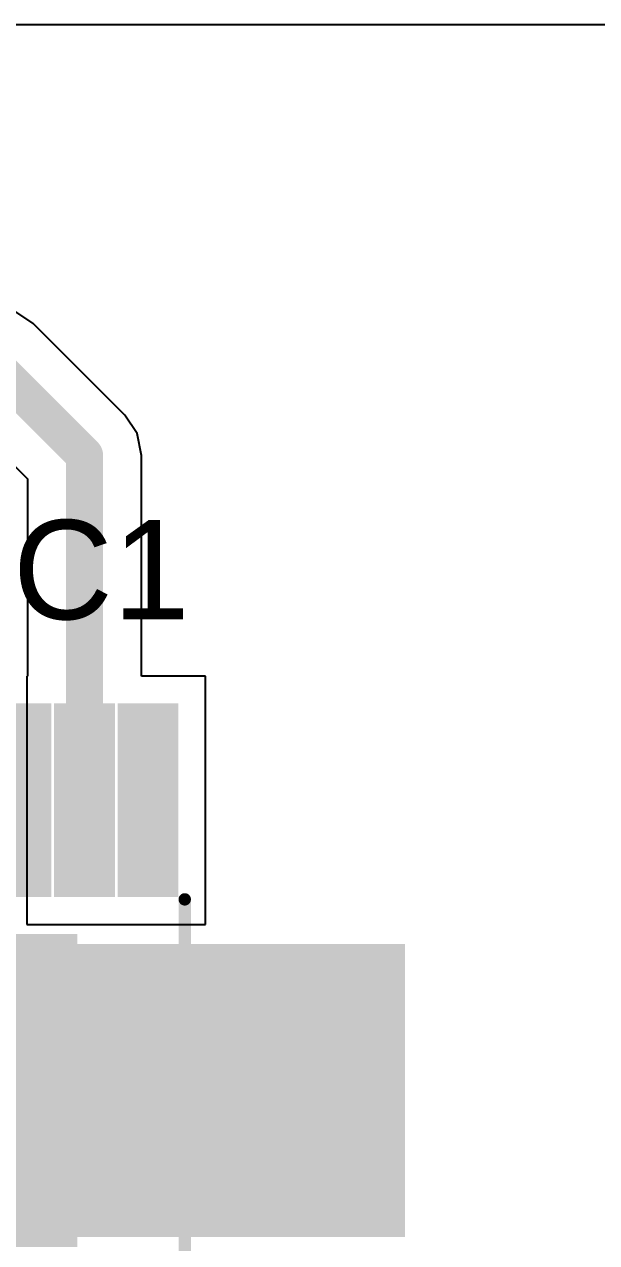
# Model space of a CAD drawing. Header units: millimetres. Extents: x -1.53 to 7.44, y -0.61 to 4.57.
# Drawn here: x -0.062 to 0.1689, y 3.1208 to 3.6118 of the extents above; entities that cross this region are included whole.
import ezdxf

# ---------------------------------------------------------------- set-up
doc = ezdxf.new("R2010")
doc.units = ezdxf.units.MM
doc.header["$MEASUREMENT"] = 0
for name, color, linetype in [('BottomLayer', 5, 'Continuous'), ('BottomSolder', 6, 'Continuous'), ('TopLayer', 1, 'Continuous'), ('TopOverlay', 2, 'Continuous'), ('TopPaste', 8, 'Continuous'), ('TopSolder', 216, 'Continuous'), ('ViaHoleLayer', 16, 'Continuous')]:
    doc.layers.add(name, color=color, linetype=linetype)
doc.styles.add('Arial', font='', dxfattribs={"height": 0.2})
doc.styles.get('Arial').set_extended_font_data('Arial')

# ---------------------------------------------------------------- blocks, each defined once
blk = doc.blocks.new('20_HTSSOP_85')
at = {"layer": 'TopLayer'}
for points in [[(-0.15197, 0.12343), (-0.08189, 0.12343), (-0.08189, 0.10689), (-0.15197, 0.10689)], [(0.08189, 0.12343), (0.15197, 0.12343), (0.15197, 0.10689), (0.08189, 0.10689)], [(-0.15197, 0.09783), (-0.08189, 0.09783), (-0.08189, 0.0813), (-0.15197, 0.0813)], [(0.08189, 0.09783), (0.15197, 0.09783), (0.15197, 0.0813), (0.08189, 0.0813)], [(-0.05906, 0.08268), (0.05906, 0.08268), (0.05906, -0.08268), (-0.05906, -0.08268)], [(-0.15197, 0.07224), (-0.08189, 0.07224), (-0.08189, 0.05571), (-0.15197, 0.05571)], [(0.08189, 0.07224), (0.15197, 0.07224), (0.15197, 0.05571), (0.08189, 0.05571)], [(-0.15197, 0.04665), (-0.08189, 0.04665), (-0.08189, 0.03012), (-0.15197, 0.03012)], [(0.08189, 0.04665), (0.15197, 0.04665), (0.15197, 0.03012), (0.08189, 0.03012)], [(-0.15197, 0.02106), (-0.08189, 0.02106), (-0.08189, 0.00453), (-0.15197, 0.00453)], [(0.08189, 0.02106), (0.15197, 0.02106), (0.15197, 0.00453), (0.08189, 0.00453)], [(-0.15197, -0.00453), (-0.08189, -0.00453), (-0.08189, -0.02106), (-0.15197, -0.02106)], [(0.08189, -0.00453), (0.15197, -0.00453), (0.15197, -0.02106), (0.08189, -0.02106)], [(-0.15197, -0.03012), (-0.08189, -0.03012), (-0.08189, -0.04665), (-0.15197, -0.04665)], [(0.08189, -0.03012), (0.15197, -0.03012), (0.15197, -0.04665), (0.08189, -0.04665)], [(-0.15197, -0.05571), (-0.08189, -0.05571), (-0.08189, -0.07224), (-0.15197, -0.07224)], [(0.08189, -0.05571), (0.15197, -0.05571), (0.15197, -0.07224), (0.08189, -0.07224)], [(-0.15197, -0.0813), (-0.08189, -0.0813), (-0.08189, -0.09783), (-0.15197, -0.09783)], [(0.08189, -0.0813), (0.15197, -0.0813), (0.15197, -0.09783), (0.08189, -0.09783)], [(-0.15197, -0.10689), (-0.08189, -0.10689), (-0.08189, -0.12343), (-0.15197, -0.12343)], [(0.08189, -0.10689), (0.15197, -0.10689), (0.15197, -0.12343), (0.08189, -0.12343)]]:
    blk.add_hatch(color=1, dxfattribs=at).paths.add_polyline_path(points)
at = {"layer": 'TopPaste'}
for points in [[(-0.15197, 0.12343), (-0.08189, 0.12343), (-0.08189, 0.10689), (-0.15197, 0.10689)], [(0.08189, 0.12343), (0.15197, 0.12343), (0.15197, 0.10689), (0.08189, 0.10689)], [(-0.15197, 0.09783), (-0.08189, 0.09783), (-0.08189, 0.0813), (-0.15197, 0.0813)], [(0.08189, 0.09783), (0.15197, 0.09783), (0.15197, 0.0813), (0.08189, 0.0813)], [(-0.05906, 0.08268), (0.05906, 0.08268), (0.05906, -0.08268), (-0.05906, -0.08268)], [(-0.15197, 0.07224), (-0.08189, 0.07224), (-0.08189, 0.05571), (-0.15197, 0.05571)], [(0.08189, 0.07224), (0.15197, 0.07224), (0.15197, 0.05571), (0.08189, 0.05571)], [(-0.15197, 0.04665), (-0.08189, 0.04665), (-0.08189, 0.03012), (-0.15197, 0.03012)], [(0.08189, 0.04665), (0.15197, 0.04665), (0.15197, 0.03012), (0.08189, 0.03012)], [(-0.15197, 0.02106), (-0.08189, 0.02106), (-0.08189, 0.00453), (-0.15197, 0.00453)], [(0.08189, 0.02106), (0.15197, 0.02106), (0.15197, 0.00453), (0.08189, 0.00453)], [(-0.15197, -0.00453), (-0.08189, -0.00453), (-0.08189, -0.02106), (-0.15197, -0.02106)], [(0.08189, -0.00453), (0.15197, -0.00453), (0.15197, -0.02106), (0.08189, -0.02106)], [(-0.15197, -0.03012), (-0.08189, -0.03012), (-0.08189, -0.04665), (-0.15197, -0.04665)], [(0.08189, -0.03012), (0.15197, -0.03012), (0.15197, -0.04665), (0.08189, -0.04665)], [(-0.15197, -0.05571), (-0.08189, -0.05571), (-0.08189, -0.07224), (-0.15197, -0.07224)], [(0.08189, -0.05571), (0.15197, -0.05571), (0.15197, -0.07224), (0.08189, -0.07224)], [(-0.15197, -0.0813), (-0.08189, -0.0813), (-0.08189, -0.09783), (-0.15197, -0.09783)], [(0.08189, -0.0813), (0.15197, -0.0813), (0.15197, -0.09783), (0.08189, -0.09783)], [(-0.15197, -0.10689), (-0.08189, -0.10689), (-0.08189, -0.12343), (-0.15197, -0.12343)], [(0.08189, -0.10689), (0.15197, -0.10689), (0.15197, -0.12343), (0.08189, -0.12343)]]:
    blk.add_hatch(color=8, dxfattribs=at).paths.add_polyline_path(points)
at = {"layer": 'TopSolder'}
for points in [[(-0.15597, 0.12743), (-0.07789, 0.12743), (-0.07789, 0.10289), (-0.15597, 0.10289)], [(0.07789, 0.12743), (0.15597, 0.12743), (0.15597, 0.10289), (0.07789, 0.10289)], [(-0.15597, 0.10183), (-0.07789, 0.10183), (-0.07789, 0.0773), (-0.15597, 0.0773)], [(0.07789, 0.10183), (0.15597, 0.10183), (0.15597, 0.0773), (0.07789, 0.0773)], [(-0.06306, 0.08668), (0.06306, 0.08668), (0.06306, -0.08668), (-0.06306, -0.08668)], [(-0.15597, 0.07624), (-0.07789, 0.07624), (-0.07789, 0.05171), (-0.15597, 0.05171)], [(0.07789, 0.07624), (0.15597, 0.07624), (0.15597, 0.05171), (0.07789, 0.05171)], [(-0.15597, 0.05065), (-0.07789, 0.05065), (-0.07789, 0.02612), (-0.15597, 0.02612)], [(0.07789, 0.05065), (0.15597, 0.05065), (0.15597, 0.02612), (0.07789, 0.02612)], [(-0.15597, 0.02506), (-0.07789, 0.02506), (-0.07789, 0.00053), (-0.15597, 0.00053)], [(0.07789, 0.02506), (0.15597, 0.02506), (0.15597, 0.00053), (0.07789, 0.00053)], [(-0.15597, -0.00053), (-0.07789, -0.00053), (-0.07789, -0.02506), (-0.15597, -0.02506)], [(0.07789, -0.00053), (0.15597, -0.00053), (0.15597, -0.02506), (0.07789, -0.02506)], [(-0.15597, -0.02612), (-0.07789, -0.02612), (-0.07789, -0.05065), (-0.15597, -0.05065)], [(0.07789, -0.02612), (0.15597, -0.02612), (0.15597, -0.05065), (0.07789, -0.05065)], [(-0.15597, -0.05171), (-0.07789, -0.05171), (-0.07789, -0.07624), (-0.15597, -0.07624)], [(0.07789, -0.05171), (0.15597, -0.05171), (0.15597, -0.07624), (0.07789, -0.07624)], [(-0.15597, -0.0773), (-0.07789, -0.0773), (-0.07789, -0.10183), (-0.15597, -0.10183)], [(0.07789, -0.0773), (0.15597, -0.0773), (0.15597, -0.10183), (0.07789, -0.10183)], [(-0.15597, -0.10289), (-0.07789, -0.10289), (-0.07789, -0.12743), (-0.15597, -0.12743)], [(0.07789, -0.10289), (0.15597, -0.10289), (0.15597, -0.12743), (0.07789, -0.12743)]]:
    blk.add_hatch(color=216, dxfattribs=at).paths.add_polyline_path(points)
at = {"layer": 'TopOverlay', "const_width": 0.005}
for points in [[(-0.082, 0.13), (0.077, 0.13)], [(-0.164, 0.121), (-0.159, 0.116)], [(-0.164, 0.121), (-0.164, 0.111)], [(-0.159, 0.116), (-0.164, 0.111)], [(-0.082, -0.13), (0.077, -0.13)]]:
    blk.add_lwpolyline(points, dxfattribs=at)
at = {"layer": 'TopOverlay', "const_width": 0.0025}
for points in [[(-0.08325, 0.13, 1), (-0.08075, 0.13, 1)], [(0.07575, 0.13, 1), (0.07825, 0.13, 1)], [(-0.16525, 0.121, 1), (-0.16275, 0.121, 1)], [(-0.16525, 0.121, 1), (-0.16275, 0.121, 1)], [(-0.16025, 0.116, 1), (-0.15775, 0.116, 1)], [(-0.16025, 0.116, 1), (-0.15775, 0.116, 1)], [(-0.16525, 0.111, 1), (-0.16275, 0.111, 1)], [(-0.16525, 0.111, 1), (-0.16275, 0.111, 1)], [(-0.08325, -0.13, 1), (-0.08075, -0.13, 1)], [(0.07575, -0.13, 1), (0.07825, -0.13, 1)]]:
    blk.add_lwpolyline(points, format="xyb", close=True, dxfattribs=at)

msp = doc.modelspace()

# ---------------------------------------------------------------- hatches: boundary and pattern name
at = {"layer": 'BottomLayer'}
h = msp.add_hatch(color=5, dxfattribs=at)
edge = h.paths.add_edge_path()
edge.add_arc((0.03763, 3.21612), 0.01181, 0, 360)
h = msp.add_hatch(color=5, dxfattribs=at)
edge = h.paths.add_edge_path()
edge.add_arc((0.06934, 3.21612), 0.01181, 0, 360)
h = msp.add_hatch(color=5, dxfattribs=at)
edge = h.paths.add_edge_path()
edge.add_arc((0.03763, 3.18191), 0.01181, 0, 360)
h = msp.add_hatch(color=5, dxfattribs=at)
edge = h.paths.add_edge_path()
edge.add_arc((0.06934, 3.18191), 0.01181, 0, 360)
h = msp.add_hatch(color=5, dxfattribs=at)
edge = h.paths.add_edge_path()
edge.add_arc((0.03763, 3.14771), 0.01181, 0, 360)
h = msp.add_hatch(color=5, dxfattribs=at)
edge = h.paths.add_edge_path()
edge.add_arc((0.06934, 3.14771), 0.01181, 0, 360)
at = {"layer": 'BottomSolder'}
h = msp.add_hatch(color=6, dxfattribs=at)
edge = h.paths.add_edge_path()
edge.add_arc((0.03763, 3.21612), 0.01581, 0, 360)
h = msp.add_hatch(color=6, dxfattribs=at)
edge = h.paths.add_edge_path()
edge.add_arc((0.06934, 3.21612), 0.01581, 0, 360)
h = msp.add_hatch(color=6, dxfattribs=at)
edge = h.paths.add_edge_path()
edge.add_arc((0.03763, 3.18191), 0.01581, 0, 360)
h = msp.add_hatch(color=6, dxfattribs=at)
edge = h.paths.add_edge_path()
edge.add_arc((0.06934, 3.18191), 0.01581, 0, 360)
h = msp.add_hatch(color=6, dxfattribs=at)
edge = h.paths.add_edge_path()
edge.add_arc((0.03763, 3.14771), 0.01581, 0, 360)
h = msp.add_hatch(color=6, dxfattribs=at)
edge = h.paths.add_edge_path()
edge.add_arc((0.06934, 3.14771), 0.01581, 0, 360)
at = {"layer": 'TopLayer'}
msp.add_hatch(color=1, dxfattribs=at).paths.add_polyline_path([(-0.34674, 3.12306), (0.0915, 3.12306), (0.0915, 3.24117), (-0.34674, 3.24117)])
h = msp.add_hatch(color=1, dxfattribs=at)
edge = h.paths.add_edge_path()
edge.add_arc((0.03763, 3.21612), 0.01181, 0, 360)
h = msp.add_hatch(color=1, dxfattribs=at)
edge = h.paths.add_edge_path()
edge.add_arc((0.06934, 3.21612), 0.01181, 0, 360)
h = msp.add_hatch(color=1, dxfattribs=at)
edge = h.paths.add_edge_path()
edge.add_arc((0.03763, 3.18191), 0.01181, 0, 360)
h = msp.add_hatch(color=1, dxfattribs=at)
edge = h.paths.add_edge_path()
edge.add_arc((0.06934, 3.18191), 0.01181, 0, 360)
h = msp.add_hatch(color=1, dxfattribs=at)
edge = h.paths.add_edge_path()
edge.add_arc((0.03763, 3.14771), 0.01181, 0, 360)
h = msp.add_hatch(color=1, dxfattribs=at)
edge = h.paths.add_edge_path()
edge.add_arc((0.06934, 3.14771), 0.01181, 0, 360)
at = {"layer": 'TopSolder'}
h = msp.add_hatch(color=216, dxfattribs=at)
edge = h.paths.add_edge_path()
edge.add_arc((0.03763, 3.21612), 0.01581, 0, 360)
h = msp.add_hatch(color=216, dxfattribs=at)
edge = h.paths.add_edge_path()
edge.add_arc((0.06934, 3.21612), 0.01581, 0, 360)
h = msp.add_hatch(color=216, dxfattribs=at)
edge = h.paths.add_edge_path()
edge.add_arc((0.03763, 3.18191), 0.01581, 0, 360)
h = msp.add_hatch(color=216, dxfattribs=at)
edge = h.paths.add_edge_path()
edge.add_arc((0.06934, 3.18191), 0.01581, 0, 360)
h = msp.add_hatch(color=216, dxfattribs=at)
edge = h.paths.add_edge_path()
edge.add_arc((0.03763, 3.14771), 0.01581, 0, 360)
h = msp.add_hatch(color=216, dxfattribs=at)
edge = h.paths.add_edge_path()
edge.add_arc((0.06934, 3.14771), 0.01581, 0, 360)
at = {"layer": 'ViaHoleLayer'}
h = msp.add_hatch(color=16, dxfattribs=at)
edge = h.paths.add_edge_path()
edge.add_arc((0.03763, 3.21612), 0.00591, 0, 360)
h = msp.add_hatch(color=16, dxfattribs=at)
edge = h.paths.add_edge_path()
edge.add_arc((0.06934, 3.21612), 0.00591, 0, 360)
h = msp.add_hatch(color=16, dxfattribs=at)
edge = h.paths.add_edge_path()
edge.add_arc((0.03763, 3.18191), 0.00591, 0, 360)
h = msp.add_hatch(color=16, dxfattribs=at)
edge = h.paths.add_edge_path()
edge.add_arc((0.06934, 3.18191), 0.00591, 0, 360)
h = msp.add_hatch(color=16, dxfattribs=at)
edge = h.paths.add_edge_path()
edge.add_arc((0.03763, 3.14771), 0.00591, 0, 360)
h = msp.add_hatch(color=16, dxfattribs=at)
edge = h.paths.add_edge_path()
edge.add_arc((0.06934, 3.14771), 0.00591, 0, 360)

# ---------------------------------------------------------------- linework, layer by layer
at = {"layer": 'TopLayer'}
for p, q in [((-0.27057, 3.6118), (0.344, 3.6118)), ((-0.05845, 3.49122), (-0.06589, 3.49619)), ((-0.02151, 3.45429), (-0.05845, 3.49122)), ((-0.08417, 3.45206), (-0.06067, 3.42856)), ((-0.01654, 3.44684), (-0.02151, 3.45429)), ((-0.01479, 3.43806), (-0.01654, 3.44684)), ((-0.01479, 3.34908), (-0.01479, 3.43806)), ((-0.06067, 3.42856), (-0.06067, 3.34908)), ((-0.06067, 3.34908), (-0.061, 3.34908)), ((-0.061, 3.34908), (-0.061, 3.249)), ((0.01113, 3.34908), (-0.01479, 3.34908)), ((0.01113, 3.249), (0.01113, 3.34908)), ((-0.061, 3.249), (0.01113, 3.249))]:
    msp.add_line(p, q, dxfattribs=at)
at = {"layer": 'TopLayer', "const_width": 0.015}
for points in [[(-0.07467, 3.475), (-0.03773, 3.43806)], [(-0.03773, 3.29904), (-0.03773, 3.43806)]]:
    msp.add_lwpolyline(points, dxfattribs=at)
at = {"layer": 'TopLayer', "const_width": 0.0075}
for points in [[(-0.04148, 3.43806, 1), (-0.03398, 3.43806, 1)], [(-0.04148, 3.43806, 1), (-0.03398, 3.43806, 1)], [(-0.04148, 3.29904, 1), (-0.03398, 3.29904, 1)]]:
    msp.add_lwpolyline(points, format="xyb", close=True, dxfattribs=at)

# ---------------------------------------------------------------- block references
at = {"rotation": 90}
msp.add_blockref('20_HTSSOP_85', (-0.1273, 3.18211), dxfattribs=at)

# ---------------------------------------------------------------- texts
at = {"layer": 'TopOverlay', "style": 'Arial'}
msp.add_text('C1', height=0.04, dxfattribs=at).set_placement((-0.06666, 3.37201))

doc.saveas('drawing.dxf')
